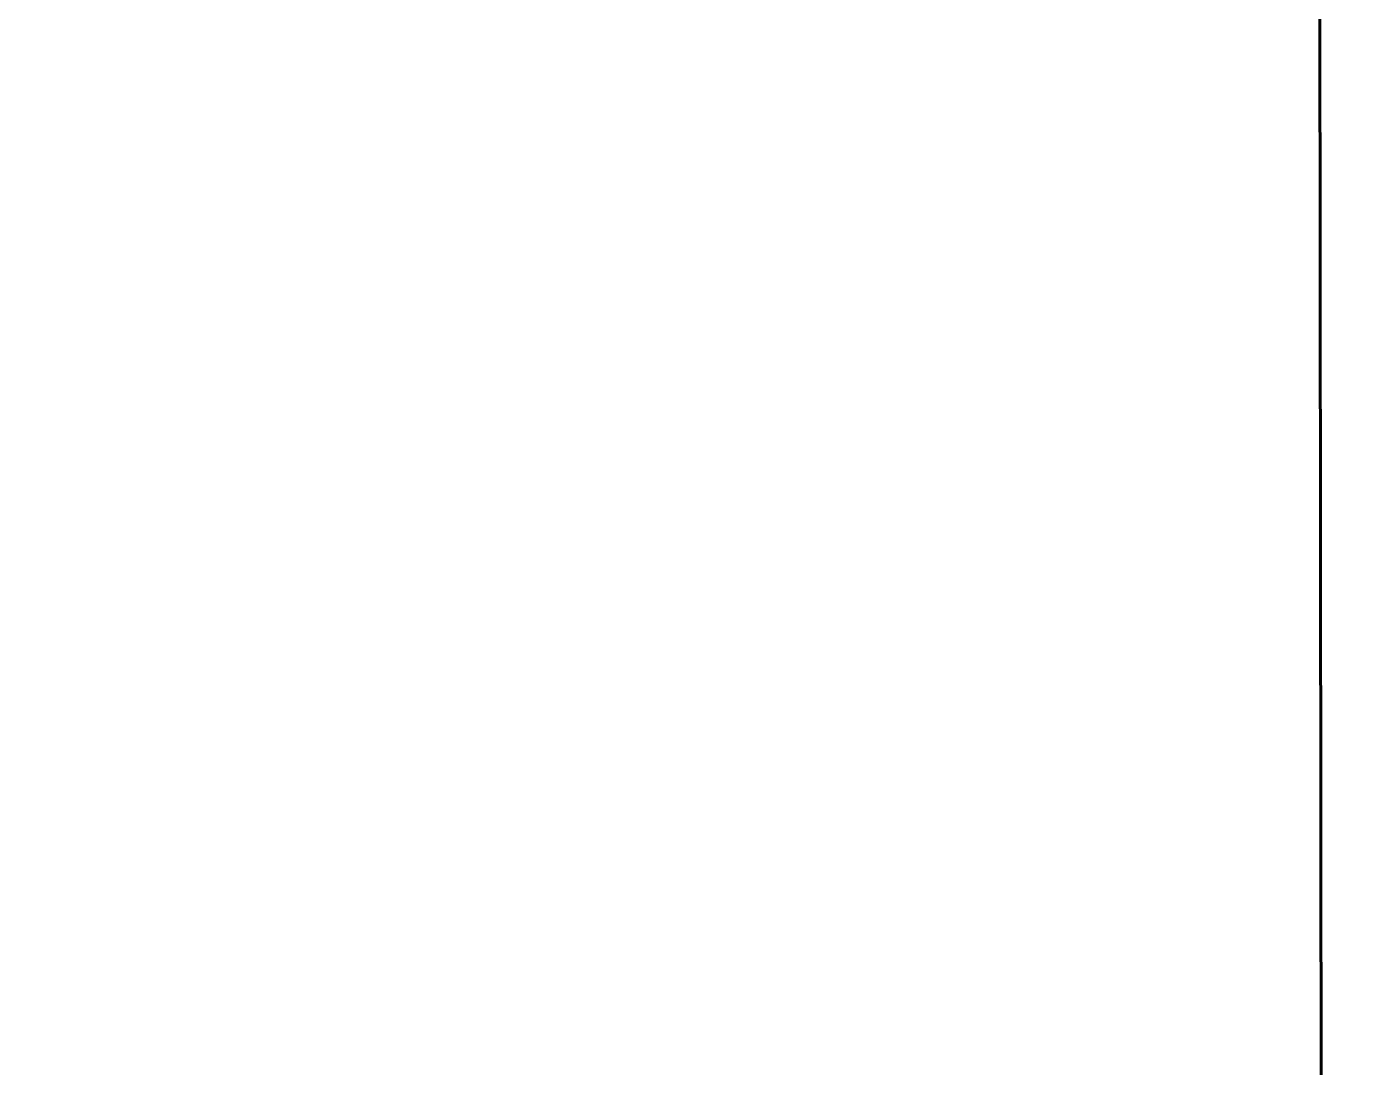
# Model space of a CAD drawing. Header units: inches. Extents: x -4169 to -1846, y 9706 to 12377.
# Drawn here: x -3831.648539 to -3831.643549, y 10391.843254 to 10391.847111 of the extents above; entities that cross this region are included whole.
import ezdxf

# ---------------------------------------------------------------- set-up
doc = ezdxf.new("R2010")
doc.units = ezdxf.units.IN
doc.header["$MEASUREMENT"] = 0
doc.linetypes.add('Aligning Line 1_8_', pattern=[0.25, 0.125, -0.125])
doc.linetypes.add('Double Dash 3_8_', pattern=[1, 0.375, -0.125, 0.125, -0.125, 0.125, -0.125])
for name, color, linetype, lineweight in [('0-1', 7, 'Continuous', 5), ('0-3', 147, 'Aligning Line 1_8_', 9), ('A-WALL-PATT-1', 250, 'Continuous', 9), ('C-PROP-LINE-1', 10, 'Double Dash 3_8_', 60)]:
    doc.layers.add(name, color=color, linetype=linetype, lineweight=lineweight)

# ---------------------------------------------------------------- blocks, each defined once
blk = doc.blocks.new('CTR - 1st Phase - Unit Layouts_rvt-1-ENLARGED RCP - 3RD FLOOR PLAN')
at = {"layer": 'A-WALL-PATT-1'}
h = blk.add_hatch(dxfattribs=at)
h.set_pattern_fill('FP_1', color=256, style=0, pattern_type=2)
h.set_pattern_definition([(0, (0, 0), (20.48, 5.12), [0.845, -14.515, 0.845, -14.515, -81.92]), (0, (0, 0), (20.48, 5.12), [-30.72, 0.845, -29.875, 0.845, -14.515, -35.84]), (0, (0, 0), (20.48, 5.12), [-76.8, 0.845, -9.395, 0.845, -24.755]), (120, (7.68, 2.56), (-14.67405, 15.1762003), [0.845, -14.515, 0.845, -14.515, -81.92]), (120, (7.68, 2.56), (-14.67405, 15.1762003), [-30.72, 0.845, -29.875, 0.845, -14.515, -35.84]), (120, (7.68, 2.56), (-14.67405, 15.1762003), [-76.8, 0.845, -9.395, 0.845, -24.755]), (240, (10.24, 12.8), (-5.80595, -20.2962003), [0.845, -14.515, 0.845, -14.515, -81.92]), (240, (10.24, 12.8), (-5.80595, -20.2962003), [-30.72, 0.845, -29.875, 0.845, -14.515, -35.84]), (240, (10.24, 12.8), (-5.80595, -20.2962003), [-76.8, 0.845, -9.395, 0.845, -24.755])])
h.paths.add_polyline_path([(-3824.3472479, 10391.8393961), (-3824.3472479, 10392.4643961), (-3851.8487367, 10392.4643961), (-3851.8487367, 10391.8393961), (-3830.1900083, 10391.8393961)], flags=0)
blk = doc.blocks.new('Family - ___-1878392-ENLARGED RCP - 3RD FLOOR PLAN')
at = {"layer": 'C-PROP-LINE-1'}
blk.add_line((-3833.4104555, 12088.6895118), (-3830.9942914, 9768.0808606), dxfattribs=at)
blk = doc.blocks.new('CTR - 1st Phase - Shell_rvt-1-ENLARGED RCP - 3RD FLOOR PLAN')
at = {"layer": '0-3'}
blk.add_blockref('Family - ___-1878392-ENLARGED RCP - 3RD FLOOR PLAN', (0, 0), dxfattribs=at)

msp = doc.modelspace()

# ---------------------------------------------------------------- block references
at = {"layer": '0-1'}
for name in ['CTR - 1st Phase - Shell_rvt-1-ENLARGED RCP - 3RD FLOOR PLAN', 'CTR - 1st Phase - Unit Layouts_rvt-1-ENLARGED RCP - 3RD FLOOR PLAN']:
    msp.add_blockref(name, (0, 0), dxfattribs=at)

doc.saveas('drawing.dxf')
